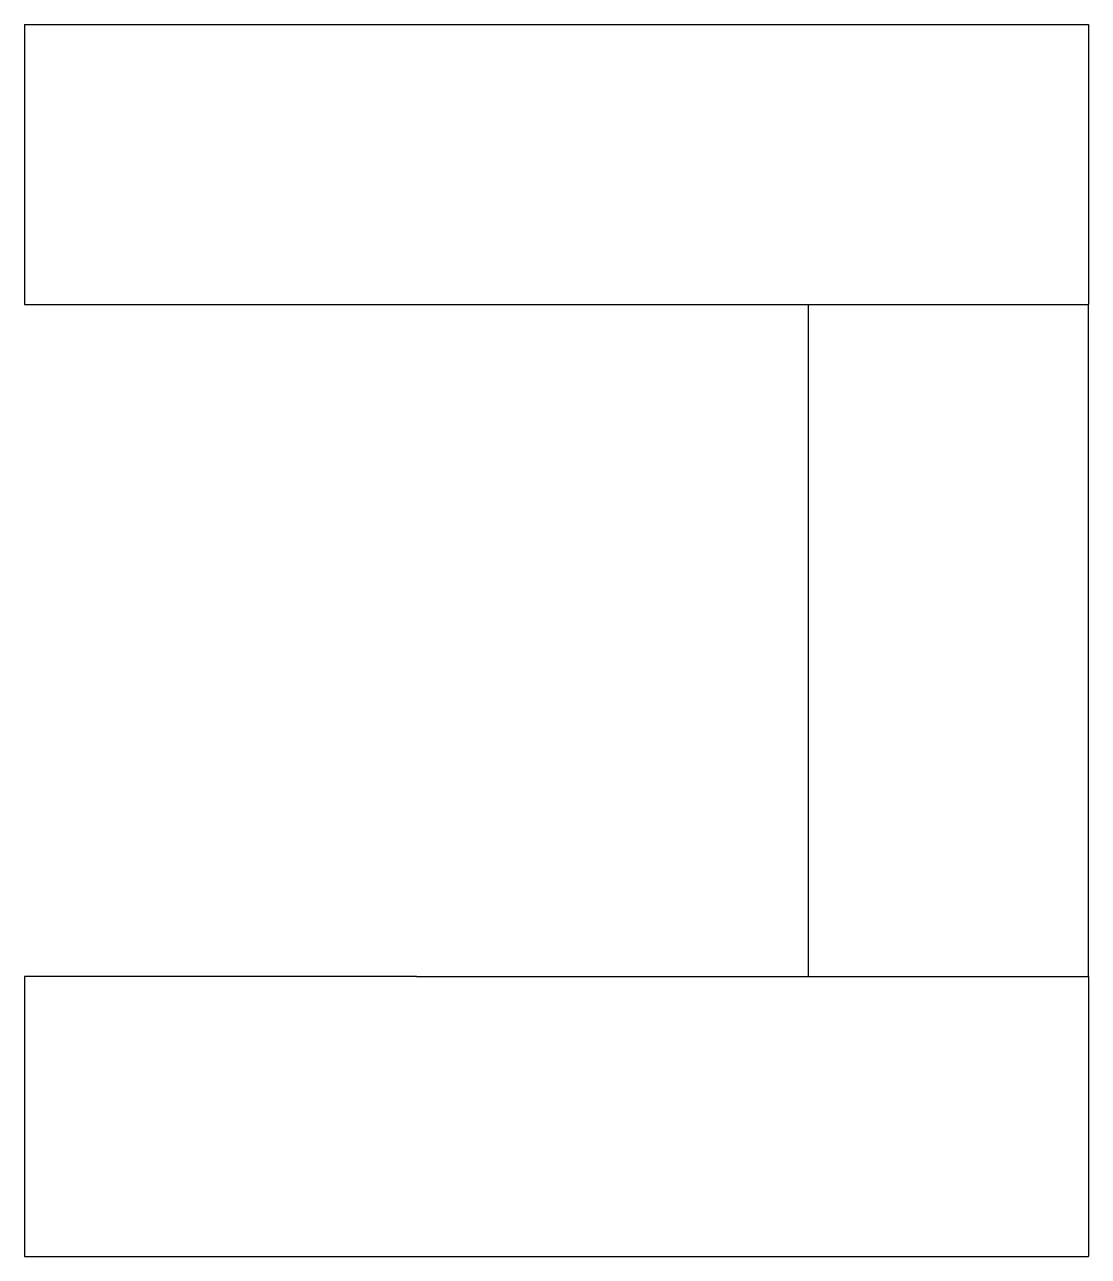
# Model space of a CAD drawing. Header units: metres. Extents: x -19 to 0, y 0 to 22.
import ezdxf

# ---------------------------------------------------------------- set-up
doc = ezdxf.new("R2010")
doc.units = ezdxf.units.M

msp = doc.modelspace()

# ---------------------------------------------------------------- linework, layer by layer
for points in [[(-19, 22), (-19, 21.9), (-19, 21.8), (-19, 21.7), (-19, 21.6), (-19, 21.5), (-19, 21.4), (-19, 21.3), (-19, 21.2), (-19, 21.1), (-19, 21), (-19, 20.9), (-19, 20.8), (-19, 20.7), (-19, 20.6), (-19, 20.5), (-19, 20.4), (-19, 20.3), (-19, 20.2), (-19, 20.1), (-19, 20), (-19, 19.9), (-19, 19.8), (-19, 19.7), (-19, 19.6), (-19, 19.5), (-19, 19.4), (-19, 19.3), (-19, 19.2), (-19, 19.1), (-19, 19), (-19, 18.9), (-19, 18.8), (-19, 18.7), (-19, 18.6), (-19, 18.5), (-19, 18.4), (-19, 18.3), (-19, 18.2), (-19, 18.1), (-19, 18), (-19, 17.9), (-19, 17.8), (-19, 17.7), (-19, 17.6), (-19, 17.5), (-19, 17.4), (-19, 17.3), (-19, 17.2), (-19, 17.1), (-19, 17)], [(-19, 22), (-18.988, 22), (-18.975, 22), (-18.963, 22), (-18.94, 22), (-18.903, 22), (-18.867, 22), (-18.83, 22), (-18.772, 22), (-18.711, 22), (-18.651, 22), (-18.583, 22), (-18.499, 22), (-18.415, 22), (-18.331, 22), (-18.231, 22), (-18.125, 22), (-18.018, 22), (-17.909, 22), (-17.782, 22), (-17.655, 22), (-17.527, 22), (-17.389, 22), (-17.243, 22), (-17.096, 22), (-16.95, 22), (-16.786, 22), (-16.622, 22), (-16.458, 22), (-16.288, 22), (-16.108, 22), (-15.929, 22), (-15.75, 22), (-15.559, 22), (-15.367, 22), (-15.175, 22), (-14.979, 22), (-14.776, 22), (-14.573, 22), (-14.37, 22), (-14.161, 22), (-13.95, 22), (-13.739, 22), (-13.527, 22), (-13.31, 22), (-13.093, 22), (-12.877, 22), (-12.658, 22), (-12.439, 22), (-12.219, 22), (-12, 22)], [(-12, 22), (-11.76, 22), (-11.52, 22), (-11.28, 22), (-11.04, 22), (-10.8, 22), (-10.56, 22), (-10.32, 22), (-10.08, 22), (-9.84, 22), (-9.6, 22), (-9.36, 22), (-9.12, 22), (-8.88, 22), (-8.64, 22), (-8.4, 22), (-8.16, 22), (-7.92, 22), (-7.68, 22), (-7.44, 22), (-7.2, 22), (-6.96, 22), (-6.72, 22), (-6.48, 22), (-6.24, 22), (-6, 22), (-5.76, 22), (-5.52, 22), (-5.28, 22), (-5.04, 22), (-4.8, 22), (-4.56, 22), (-4.32, 22), (-4.08, 22), (-3.84, 22), (-3.6, 22), (-3.36, 22), (-3.12, 22), (-2.88, 22), (-2.64, 22), (-2.4, 22), (-2.16, 22), (-1.92, 22), (-1.68, 22), (-1.44, 22), (-1.2, 22), (-0.96, 22), (-0.72, 22), (-0.48, 22), (-0.24, 22), (0, 22)], [(0, 22), (0, 21.9), (0, 21.8), (0, 21.7), (0, 21.6), (0, 21.5), (0, 21.4), (0, 21.3), (0, 21.2), (0, 21.1), (0, 21), (0, 20.9), (0, 20.8), (0, 20.7), (0, 20.6), (0, 20.5), (0, 20.4), (0, 20.3), (0, 20.2), (0, 20.1), (0, 20), (0, 19.9), (0, 19.8), (0, 19.7), (0, 19.6), (0, 19.5), (0, 19.4), (0, 19.3), (0, 19.2), (0, 19.1), (0, 19), (0, 18.9), (0, 18.8), (0, 18.7), (0, 18.6), (0, 18.5), (0, 18.4), (0, 18.3), (0, 18.2), (0, 18.1), (0, 18), (0, 17.9), (0, 17.8), (0, 17.7), (0, 17.6), (0, 17.5), (0, 17.4), (0, 17.3), (0, 17.2), (0, 17.1), (0, 17)], [(-19, 17), (-18.988, 17), (-18.975, 17), (-18.963, 17), (-18.94, 17), (-18.903, 17), (-18.867, 17), (-18.83, 17), (-18.772, 17), (-18.711, 17), (-18.651, 17), (-18.583, 17), (-18.499, 17), (-18.415, 17), (-18.331, 17), (-18.231, 17), (-18.125, 17), (-18.018, 17), (-17.909, 17), (-17.782, 17), (-17.655, 17), (-17.527, 17), (-17.389, 17), (-17.243, 17), (-17.096, 17), (-16.95, 17), (-16.786, 17), (-16.622, 17), (-16.458, 17), (-16.288, 17), (-16.108, 17), (-15.929, 17), (-15.75, 17), (-15.559, 17), (-15.367, 17), (-15.175, 17), (-14.979, 17), (-14.776, 17), (-14.573, 17), (-14.37, 17), (-14.161, 17), (-13.95, 17), (-13.739, 17), (-13.527, 17), (-13.31, 17), (-13.093, 17), (-12.877, 17), (-12.658, 17), (-12.439, 17), (-12.219, 17), (-12, 17)], [(-12, 17), (-11.76, 17), (-11.52, 17), (-11.28, 17), (-11.04, 17), (-10.8, 17), (-10.56, 17), (-10.32, 17), (-10.08, 17), (-9.84, 17), (-9.6, 17), (-9.36, 17), (-9.12, 17), (-8.88, 17), (-8.64, 17), (-8.4, 17), (-8.16, 17), (-7.92, 17), (-7.68, 17), (-7.44, 17), (-7.2, 17), (-6.96, 17), (-6.72, 17), (-6.48, 17), (-6.24, 17), (-6, 17), (-5.76, 17), (-5.52, 17), (-5.28, 17), (-5.04, 17), (-4.8, 17), (-4.56, 17), (-4.32, 17), (-4.08, 17), (-3.84, 17), (-3.6, 17), (-3.36, 17), (-3.12, 17), (-2.88, 17), (-2.64, 17), (-2.4, 17), (-2.16, 17), (-1.92, 17), (-1.68, 17), (-1.44, 17), (-1.2, 17), (-0.96, 17), (-0.72, 17), (-0.48, 17), (-0.24, 17), (0, 17)], [(-5, 5), (-5, 5.24), (-5, 5.48), (-5, 5.72), (-5, 5.96), (-5, 6.2), (-5, 6.44), (-5, 6.68), (-5, 6.92), (-5, 7.16), (-5, 7.4), (-5, 7.64), (-5, 7.88), (-5, 8.12), (-5, 8.36), (-5, 8.6), (-5, 8.84), (-5, 9.08), (-5, 9.32), (-5, 9.56), (-5, 9.8), (-5, 10.04), (-5, 10.28), (-5, 10.52), (-5, 10.76), (-5, 11), (-5, 11.24), (-5, 11.48), (-5, 11.72), (-5, 11.96), (-5, 12.2), (-5, 12.44), (-5, 12.68), (-5, 12.92), (-5, 13.16), (-5, 13.4), (-5, 13.64), (-5, 13.88), (-5, 14.12), (-5, 14.36), (-5, 14.6), (-5, 14.84), (-5, 15.08), (-5, 15.32), (-5, 15.56), (-5, 15.8), (-5, 16.04), (-5, 16.28), (-5, 16.52), (-5, 16.76), (-5, 17)], [(0, 5), (0, 5.24), (0, 5.48), (0, 5.72), (0, 5.96), (0, 6.2), (0, 6.44), (0, 6.68), (0, 6.92), (0, 7.16), (0, 7.4), (0, 7.64), (0, 7.88), (0, 8.12), (0, 8.36), (0, 8.6), (0, 8.84), (0, 9.08), (0, 9.32), (0, 9.56), (0, 9.8), (0, 10.04), (0, 10.28), (0, 10.52), (0, 10.76), (0, 11), (0, 11.24), (0, 11.48), (0, 11.72), (0, 11.96), (0, 12.2), (0, 12.44), (0, 12.68), (0, 12.92), (0, 13.16), (0, 13.4), (0, 13.64), (0, 13.88), (0, 14.12), (0, 14.36), (0, 14.6), (0, 14.84), (0, 15.08), (0, 15.32), (0, 15.56), (0, 15.8), (0, 16.04), (0, 16.28), (0, 16.52), (0, 16.76), (0, 17)], [(-19, 5), (-19, 4.9), (-19, 4.8), (-19, 4.7), (-19, 4.6), (-19, 4.5), (-19, 4.4), (-19, 4.3), (-19, 4.2), (-19, 4.1), (-19, 4), (-19, 3.9), (-19, 3.8), (-19, 3.7), (-19, 3.6), (-19, 3.5), (-19, 3.4), (-19, 3.3), (-19, 3.2), (-19, 3.1), (-19, 3), (-19, 2.9), (-19, 2.8), (-19, 2.7), (-19, 2.6), (-19, 2.5), (-19, 2.4), (-19, 2.3), (-19, 2.2), (-19, 2.1), (-19, 2), (-19, 1.9), (-19, 1.8), (-19, 1.7), (-19, 1.6), (-19, 1.5), (-19, 1.4), (-19, 1.3), (-19, 1.2), (-19, 1.1), (-19, 1), (-19, 0.9), (-19, 0.8), (-19, 0.7), (-19, 0.6), (-19, 0.5), (-19, 0.4), (-19, 0.3), (-19, 0.2), (-19, 0.1), (-19, 0)], [(-12, 5), (-12.219, 5), (-12.439, 5), (-12.658, 5), (-12.877, 5), (-13.093, 5), (-13.31, 5), (-13.527, 5), (-13.739, 5), (-13.95, 5), (-14.161, 5), (-14.37, 5), (-14.573, 5), (-14.776, 5), (-14.979, 5), (-15.175, 5), (-15.367, 5), (-15.559, 5), (-15.75, 5), (-15.929, 5), (-16.108, 5), (-16.288, 5), (-16.458, 5), (-16.622, 5), (-16.786, 5), (-16.95, 5), (-17.096, 5), (-17.243, 5), (-17.389, 5), (-17.527, 5), (-17.655, 5), (-17.782, 5), (-17.909, 5), (-18.018, 5), (-18.125, 5), (-18.231, 5), (-18.331, 5), (-18.415, 5), (-18.499, 5), (-18.583, 5), (-18.651, 5), (-18.711, 5), (-18.772, 5), (-18.83, 5), (-18.867, 5), (-18.903, 5), (-18.94, 5), (-18.963, 5), (-18.975, 5), (-18.988, 5), (-19, 5)], [(-12, 5), (-11.76, 5), (-11.52, 5), (-11.28, 5), (-11.04, 5), (-10.8, 5), (-10.56, 5), (-10.32, 5), (-10.08, 5), (-9.84, 5), (-9.6, 5), (-9.36, 5), (-9.12, 5), (-8.88, 5), (-8.64, 5), (-8.4, 5), (-8.16, 5), (-7.92, 5), (-7.68, 5), (-7.44, 5), (-7.2, 5), (-6.96, 5), (-6.72, 5), (-6.48, 5), (-6.24, 5), (-6, 5), (-5.76, 5), (-5.52, 5), (-5.28, 5), (-5.04, 5), (-4.8, 5), (-4.56, 5), (-4.32, 5), (-4.08, 5), (-3.84, 5), (-3.6, 5), (-3.36, 5), (-3.12, 5), (-2.88, 5), (-2.64, 5), (-2.4, 5), (-2.16, 5), (-1.92, 5), (-1.68, 5), (-1.44, 5), (-1.2, 5), (-0.96, 5), (-0.72, 5), (-0.48, 5), (-0.24, 5), (0, 5)], [(0, 5), (0, 4.9), (0, 4.8), (0, 4.7), (0, 4.6), (0, 4.5), (0, 4.4), (0, 4.3), (0, 4.2), (0, 4.1), (0, 4), (0, 3.9), (0, 3.8), (0, 3.7), (0, 3.6), (0, 3.5), (0, 3.4), (0, 3.3), (0, 3.2), (0, 3.1), (0, 3), (0, 2.9), (0, 2.8), (0, 2.7), (0, 2.6), (0, 2.5), (0, 2.4), (0, 2.3), (0, 2.2), (0, 2.1), (0, 2), (0, 1.9), (0, 1.8), (0, 1.7), (0, 1.6), (0, 1.5), (0, 1.4), (0, 1.3), (0, 1.2), (0, 1.1), (0, 1), (0, 0.9), (0, 0.8), (0, 0.7), (0, 0.6), (0, 0.5), (0, 0.4), (0, 0.3), (0, 0.2), (0, 0.1), (0, 0)], [(-19, 0), (-18.988, 0), (-18.975, 0), (-18.963, 0), (-18.94, 0), (-18.903, 0), (-18.867, 0), (-18.83, 0), (-18.772, 0), (-18.711, 0), (-18.651, 0), (-18.583, 0), (-18.499, 0), (-18.415, 0), (-18.331, 0), (-18.231, 0), (-18.125, 0), (-18.018, 0), (-17.909, 0), (-17.782, 0), (-17.655, 0), (-17.527, 0), (-17.389, 0), (-17.243, 0), (-17.096, 0), (-16.95, 0), (-16.786, 0), (-16.622, 0), (-16.458, 0), (-16.288, 0), (-16.108, 0), (-15.929, 0), (-15.75, 0), (-15.559, 0), (-15.367, 0), (-15.175, 0), (-14.979, 0), (-14.776, 0), (-14.573, 0), (-14.37, 0), (-14.161, 0), (-13.95, 0), (-13.739, 0), (-13.527, 0), (-13.31, 0), (-13.093, 0), (-12.877, 0), (-12.658, 0), (-12.439, 0), (-12.219, 0), (-12, 0)], [(-12, 0), (-11.76, 0), (-11.52, 0), (-11.28, 0), (-11.04, 0), (-10.8, 0), (-10.56, 0), (-10.32, 0), (-10.08, 0), (-9.84, 0), (-9.6, 0), (-9.36, 0), (-9.12, 0), (-8.88, 0), (-8.64, 0), (-8.4, 0), (-8.16, 0), (-7.92, 0), (-7.68, 0), (-7.44, 0), (-7.2, 0), (-6.96, 0), (-6.72, 0), (-6.48, 0), (-6.24, 0), (-6, 0), (-5.76, 0), (-5.52, 0), (-5.28, 0), (-5.04, 0), (-4.8, 0), (-4.56, 0), (-4.32, 0), (-4.08, 0), (-3.84, 0), (-3.6, 0), (-3.36, 0), (-3.12, 0), (-2.88, 0), (-2.64, 0), (-2.4, 0), (-2.16, 0), (-1.92, 0), (-1.68, 0), (-1.44, 0), (-1.2, 0), (-0.96, 0), (-0.72, 0), (-0.48, 0), (-0.24, 0), (0, 0)]]:
    msp.add_lwpolyline(points)

doc.saveas('drawing.dxf')
